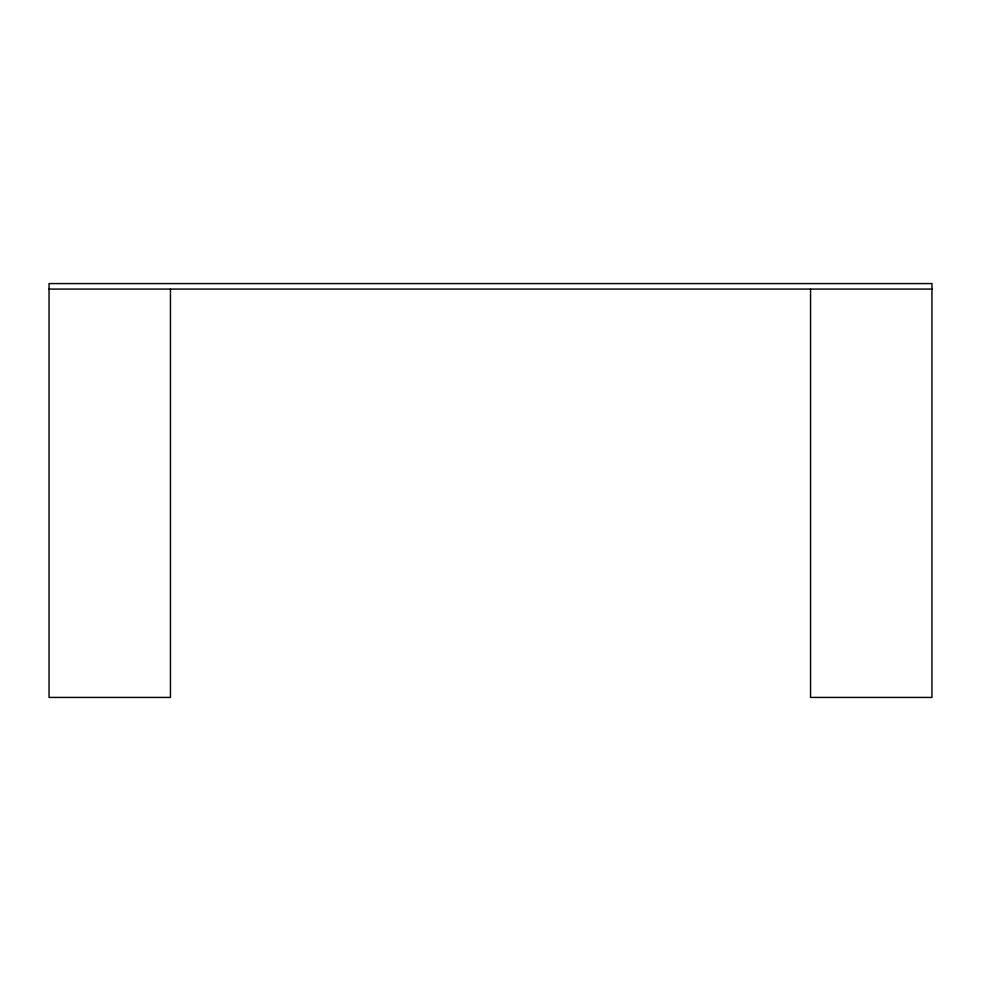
<?xml version="1.0" encoding="UTF-8"?>
<svg xmlns="http://www.w3.org/2000/svg" width="981" height="981" viewBox="0 0 981 981"><rect width="100%" height="100%" fill="white"/><g stroke="black" fill="none" stroke-linecap="round" stroke-linejoin="round"><path stroke-width="1.47" d="M49.05 289.088L931.95 289.088M810.551 289.088L810.551 697.43L931.95 697.43L931.95 283.57L49.05 283.57L49.05 697.43L170.449 697.43L170.449 289.088"/></g></svg>
